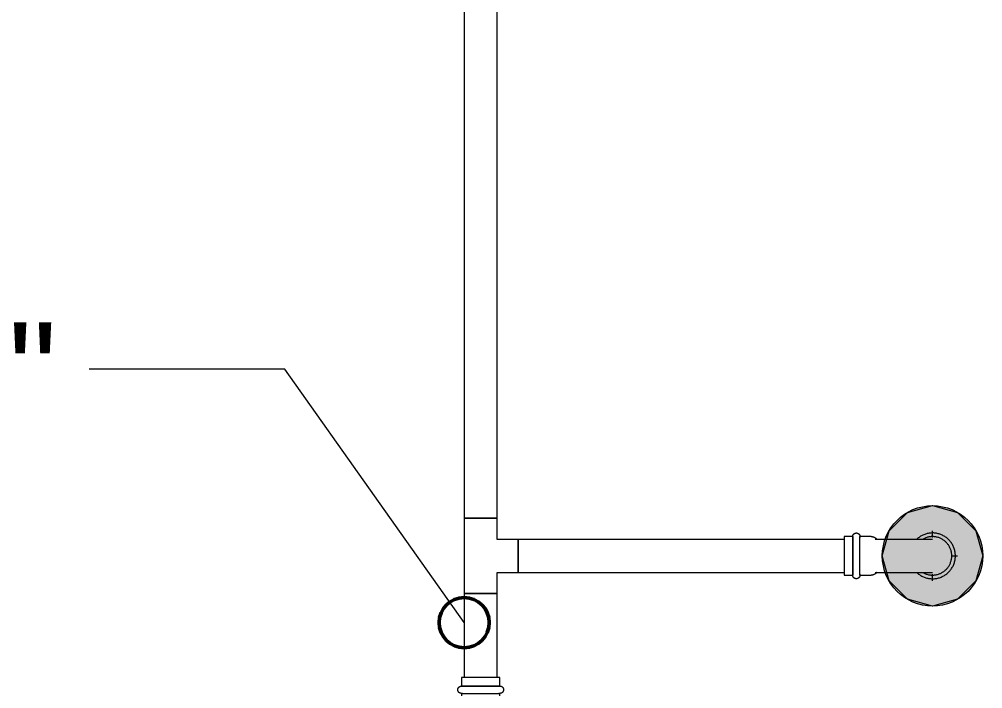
# Model space of a CAD drawing. Header units: inches. Extents: x -3679 to 241, y -496 to 1784.
# Drawn here: x -1324.76 to -1286.37, y 139.07 to 165.74 of the extents above; entities that cross this region are included whole.
import ezdxf

# ---------------------------------------------------------------- set-up
doc = ezdxf.new("R2010")
doc.units = ezdxf.units.IN
doc.header["$MEASUREMENT"] = 0
for name, color, linetype, lineweight in [('A-ANNO-NOTE', 250, 'Continuous', 9), ('G-ANNO-DIMS', 251, 'Continuous', 9), ('P-PIPE', 1, 'Continuous', 9), ('P-PIPE-CNTR', 1, 'Continuous', 9)]:
    doc.layers.add(name, color=color, linetype=linetype, lineweight=lineweight)
doc.styles.add('Arial', font='arial.ttf', dxfattribs={"height": 3.934132})

# ---------------------------------------------------------------- blocks, each defined once
blk = doc.blocks.new('Victaulic-VicPress316-Elbow 90-45deg Style P568_P571 - Standard-1244383-SECOND LEVEL')
at = {"layer": 'P-PIPE'}
for p, q in [((-2530.61, 456.402), (-2531.061, 456.402)), ((-2530.61, 456.402), (-2530.61, 455.635)), ((-2529.98, 456.402), (-2530.319, 456.402)), ((-2530.319, 456.402), (-2530.319, 455.635)), ((-2529.98, 455.635), (-2529.98, 456.402)), ((-2531.213, 456.293), (-2532.107, 456.293)), ((-2530.61, 455.635), (-2530.61, 454.869)), ((-2530.319, 455.635), (-2530.319, 454.869)), ((-2529.98, 454.869), (-2529.98, 455.635)), ((-2532.107, 454.978), (-2531.216, 454.978)), ((-2531.061, 454.869), (-2530.61, 454.869)), ((-2530.319, 454.869), (-2529.98, 454.869))]:
    blk.add_line(p, q, dxfattribs=at)
at = {"layer": 'P-PIPE', "flags": 128}
for points in [[(-2532.868, 456.293), (-2532.891, 456.314), (-2532.919, 456.338), (-2532.947, 456.361), (-2532.977, 456.382), (-2533.007, 456.402), (-2533.038, 456.422), (-2533.07, 456.439), (-2533.103, 456.456), (-2533.136, 456.471), (-2533.17, 456.485), (-2533.204, 456.498), (-2533.239, 456.509), (-2533.274, 456.518), (-2533.309, 456.527), (-2533.345, 456.534), (-2533.381, 456.539), (-2533.417, 456.543), (-2533.454, 456.546), (-2533.49, 456.547), (-2533.527, 456.547), (-2533.563, 456.545), (-2533.599, 456.542), (-2533.636, 456.537), (-2533.672, 456.531), (-2533.707, 456.523), (-2533.743, 456.514), (-2533.778, 456.504), (-2533.812, 456.492), (-2533.846, 456.479), (-2533.88, 456.464), (-2533.912, 456.448), (-2533.945, 456.431), (-2533.976, 456.413), (-2534.007, 456.393), (-2534.037, 456.372), (-2534.066, 456.35), (-2534.094, 456.327), (-2534.121, 456.303), (-2534.147, 456.277), (-2534.173, 456.251), (-2534.197, 456.224), (-2534.22, 456.195), (-2534.241, 456.166), (-2534.262, 456.136), (-2534.281, 456.105), (-2534.3, 456.074), (-2534.317, 456.041), (-2534.332, 456.008), (-2534.346, 455.975), (-2534.359, 455.941), (-2534.371, 455.906), (-2534.381, 455.871), (-2534.39, 455.835), (-2534.397, 455.8), (-2534.403, 455.764), (-2534.407, 455.728), (-2534.41, 455.691), (-2534.412, 455.655), (-2534.412, 455.635)], [(-2533.112, 456.296), (-2533.139, 456.311), (-2533.166, 456.325), (-2533.194, 456.338), (-2533.222, 456.349), (-2533.251, 456.36), (-2533.28, 456.369), (-2533.31, 456.378), (-2533.34, 456.385), (-2533.37, 456.39), (-2533.4, 456.395), (-2533.431, 456.398), (-2533.461, 456.401), (-2533.492, 456.401), (-2533.522, 456.401), (-2533.553, 456.4), (-2533.584, 456.397), (-2533.614, 456.393), (-2533.644, 456.388), (-2533.674, 456.381), (-2533.704, 456.374), (-2533.733, 456.365), (-2533.762, 456.355), (-2533.791, 456.344), (-2533.819, 456.332), (-2533.847, 456.319), (-2533.874, 456.304), (-2533.9, 456.289), (-2533.926, 456.272), (-2533.951, 456.255), (-2533.976, 456.236), (-2533.999, 456.217), (-2534.022, 456.196), (-2534.044, 456.175), (-2534.065, 456.153), (-2534.085, 456.13), (-2534.105, 456.106), (-2534.123, 456.081), (-2534.14, 456.056), (-2534.157, 456.03), (-2534.172, 456.004), (-2534.186, 455.976), (-2534.199, 455.949), (-2534.211, 455.92), (-2534.222, 455.892), (-2534.232, 455.863), (-2534.24, 455.833), (-2534.248, 455.803), (-2534.254, 455.773), (-2534.259, 455.743), (-2534.263, 455.713), (-2534.265, 455.682), (-2534.266, 455.652), (-2534.267, 455.635)], [(-2531.279, 456.293), (-2531.272, 456.301), (-2531.265, 456.309), (-2531.258, 456.317), (-2531.25, 456.325), (-2531.242, 456.333), (-2531.234, 456.34), (-2531.225, 456.346), (-2531.217, 456.353), (-2531.207, 456.359), (-2531.198, 456.365), (-2531.189, 456.37), (-2531.179, 456.375), (-2531.169, 456.379), (-2531.159, 456.383), (-2531.149, 456.387), (-2531.138, 456.39), (-2531.128, 456.393), (-2531.117, 456.396), (-2531.106, 456.398), (-2531.096, 456.399), (-2531.085, 456.4), (-2531.074, 456.401), (-2531.063, 456.402), (-2531.061, 456.402)], [(-2530.61, 456.402), (-2530.609, 456.407), (-2530.609, 456.413), (-2530.608, 456.419), (-2530.608, 456.425), (-2530.607, 456.43), (-2530.605, 456.436), (-2530.604, 456.442), (-2530.602, 456.447), (-2530.6, 456.453), (-2530.598, 456.458), (-2530.596, 456.464), (-2530.593, 456.469), (-2530.59, 456.474), (-2530.587, 456.479), (-2530.584, 456.484), (-2530.581, 456.488), (-2530.577, 456.493), (-2530.573, 456.497), (-2530.569, 456.502), (-2530.565, 456.506), (-2530.561, 456.51), (-2530.557, 456.514), (-2530.552, 456.517), (-2530.547, 456.521), (-2530.543, 456.524), (-2530.538, 456.527), (-2530.533, 456.53), (-2530.527, 456.532), (-2530.522, 456.535), (-2530.517, 456.537), (-2530.511, 456.539), (-2530.506, 456.541), (-2530.5, 456.542), (-2530.494, 456.544), (-2530.489, 456.545), (-2530.483, 456.546), (-2530.477, 456.546), (-2530.471, 456.547), (-2530.466, 456.547), (-2530.46, 456.547), (-2530.454, 456.547), (-2530.448, 456.546), (-2530.442, 456.545), (-2530.437, 456.544), (-2530.431, 456.543), (-2530.425, 456.542), (-2530.42, 456.54), (-2530.414, 456.538), (-2530.409, 456.536), (-2530.403, 456.534), (-2530.398, 456.531), (-2530.393, 456.529), (-2530.388, 456.526), (-2530.383, 456.522), (-2530.378, 456.519), (-2530.374, 456.516), (-2530.369, 456.512), (-2530.365, 456.508), (-2530.361, 456.504), (-2530.357, 456.5), (-2530.353, 456.495), (-2530.349, 456.491), (-2530.346, 456.486), (-2530.342, 456.481), (-2530.339, 456.477), (-2530.336, 456.471), (-2530.334, 456.466), (-2530.331, 456.461), (-2530.329, 456.456), (-2530.327, 456.45), (-2530.325, 456.445), (-2530.323, 456.439), (-2530.322, 456.434), (-2530.321, 456.428), (-2530.32, 456.422), (-2530.319, 456.416), (-2530.319, 456.41), (-2530.319, 456.405), (-2530.319, 456.402)], [(-2530.61, 456.36), (-2530.61, 456.369), (-2530.61, 456.378), (-2530.61, 456.385), (-2530.61, 456.39), (-2530.61, 456.395), (-2530.61, 456.398), (-2530.61, 456.401), (-2530.61, 456.401), (-2530.61, 456.402)], [(-2530.61, 456.402), (-2530.61, 456.401), (-2530.61, 456.399), (-2530.61, 456.396), (-2530.61, 456.392), (-2530.61, 456.386), (-2530.61, 456.38), (-2530.61, 456.372), (-2530.61, 456.363), (-2530.61, 456.352), (-2530.61, 456.341), (-2530.61, 456.329), (-2530.61, 456.315), (-2530.61, 456.3), (-2530.61, 456.284), (-2530.61, 456.268), (-2530.61, 456.25), (-2530.61, 456.231), (-2530.61, 456.211), (-2530.61, 456.191), (-2530.61, 456.169), (-2530.61, 456.147), (-2530.61, 456.123), (-2530.61, 456.099), (-2530.61, 456.075), (-2530.61, 456.049), (-2530.61, 456.023), (-2530.61, 455.996), (-2530.61, 455.969), (-2530.61, 455.941), (-2530.61, 455.913), (-2530.61, 455.884), (-2530.61, 455.855), (-2530.61, 455.825), (-2530.61, 455.795), (-2530.61, 455.765), (-2530.61, 455.735), (-2530.61, 455.705), (-2530.61, 455.674), (-2530.61, 455.643), (-2530.61, 455.635)], [(-2530.319, 455.635), (-2530.319, 455.666), (-2530.319, 455.696), (-2530.319, 455.727), (-2530.319, 455.757), (-2530.319, 455.787), (-2530.319, 455.817), (-2530.319, 455.847), (-2530.319, 455.876), (-2530.319, 455.905), (-2530.319, 455.934), (-2530.319, 455.962), (-2530.319, 455.989), (-2530.319, 456.016), (-2530.319, 456.042), (-2530.319, 456.068), (-2530.319, 456.093), (-2530.319, 456.117), (-2530.319, 456.14), (-2530.319, 456.163), (-2530.319, 456.185), (-2530.319, 456.206), (-2530.319, 456.226), (-2530.319, 456.245), (-2530.319, 456.263), (-2530.319, 456.28), (-2530.319, 456.296), (-2530.319, 456.311), (-2530.319, 456.325), (-2530.319, 456.338), (-2530.319, 456.349), (-2530.319, 456.36), (-2530.319, 456.369), (-2530.319, 456.378), (-2530.319, 456.385), (-2530.319, 456.39), (-2530.319, 456.395), (-2530.319, 456.398), (-2530.319, 456.401), (-2530.319, 456.401), (-2530.319, 456.402)], [(-2530.319, 456.402), (-2530.319, 456.401), (-2530.319, 456.399), (-2530.319, 456.396), (-2530.319, 456.392), (-2530.319, 456.386), (-2530.319, 456.38), (-2530.319, 456.372), (-2530.319, 456.363)], [(-2532.107, 456.293), (-2532.163, 456.293), (-2532.218, 456.293), (-2532.274, 456.293), (-2532.329, 456.293), (-2532.384, 456.293), (-2532.438, 456.293), (-2532.492, 456.293), (-2532.545, 456.293), (-2532.598, 456.293), (-2532.649, 456.293), (-2532.7, 456.293), (-2532.75, 456.293), (-2532.799, 456.293), (-2532.847, 456.293), (-2532.894, 456.293), (-2532.939, 456.293), (-2532.983, 456.293), (-2533.026, 456.293), (-2533.067, 456.293), (-2533.106, 456.293), (-2533.144, 456.293), (-2533.181, 456.293), (-2533.215, 456.293), (-2533.248, 456.293), (-2533.279, 456.293), (-2533.308, 456.293), (-2533.336, 456.293), (-2533.361, 456.293), (-2533.384, 456.293), (-2533.405, 456.293), (-2533.424, 456.293), (-2533.442, 456.293), (-2533.456, 456.293), (-2533.469, 456.293), (-2533.48, 456.293), (-2533.488, 456.293), (-2533.494, 456.293), (-2533.498, 456.293), (-2533.5, 456.293), (-2533.5, 456.293)], [(-2534.412, 455.635), (-2534.411, 455.599), (-2534.409, 455.562), (-2534.405, 455.526), (-2534.4, 455.49), (-2534.394, 455.454), (-2534.386, 455.418), (-2534.376, 455.383), (-2534.366, 455.348), (-2534.354, 455.314), (-2534.34, 455.28), (-2534.325, 455.247), (-2534.309, 455.214), (-2534.291, 455.182), (-2534.273, 455.151), (-2534.253, 455.12), (-2534.232, 455.09), (-2534.209, 455.062), (-2534.186, 455.034), (-2534.161, 455.007), (-2534.135, 454.981), (-2534.109, 454.956), (-2534.081, 454.932), (-2534.053, 454.909), (-2534.023, 454.888), (-2533.993, 454.868), (-2533.962, 454.849), (-2533.93, 454.831), (-2533.897, 454.814), (-2533.864, 454.799), (-2533.83, 454.785), (-2533.796, 454.772), (-2533.761, 454.761), (-2533.726, 454.752), (-2533.691, 454.743), (-2533.655, 454.736), (-2533.619, 454.731), (-2533.583, 454.727), (-2533.546, 454.724), (-2533.51, 454.723), (-2533.473, 454.723), (-2533.437, 454.725), (-2533.401, 454.728), (-2533.364, 454.733), (-2533.328, 454.739), (-2533.293, 454.747), (-2533.257, 454.756), (-2533.222, 454.766), (-2533.188, 454.778), (-2533.154, 454.791), (-2533.12, 454.806), (-2533.088, 454.822), (-2533.055, 454.839), (-2533.024, 454.857), (-2532.993, 454.877), (-2532.963, 454.898), (-2532.934, 454.92), (-2532.906, 454.943), (-2532.879, 454.967)], [(-2534.267, 455.635), (-2534.266, 455.604), (-2534.264, 455.574), (-2534.261, 455.543), (-2534.257, 455.513), (-2534.251, 455.483), (-2534.245, 455.453), (-2534.237, 455.423), (-2534.228, 455.394), (-2534.217, 455.365), (-2534.206, 455.337), (-2534.193, 455.309), (-2534.18, 455.281), (-2534.165, 455.254), (-2534.149, 455.228), (-2534.133, 455.202), (-2534.115, 455.177), (-2534.096, 455.153), (-2534.076, 455.13), (-2534.056, 455.107), (-2534.034, 455.085), (-2534.012, 455.064), (-2533.988, 455.044), (-2533.964, 455.025), (-2533.94, 455.007), (-2533.914, 454.99), (-2533.888, 454.974), (-2533.861, 454.959), (-2533.834, 454.945), (-2533.806, 454.932), (-2533.778, 454.921), (-2533.749, 454.91), (-2533.72, 454.901), (-2533.69, 454.893), (-2533.66, 454.885), (-2533.63, 454.88), (-2533.6, 454.875), (-2533.569, 454.872), (-2533.539, 454.87), (-2533.508, 454.869), (-2533.478, 454.869), (-2533.447, 454.87), (-2533.416, 454.873), (-2533.386, 454.877), (-2533.356, 454.882), (-2533.326, 454.889), (-2533.296, 454.896), (-2533.267, 454.905), (-2533.238, 454.915), (-2533.209, 454.926), (-2533.181, 454.938), (-2533.153, 454.951), (-2533.126, 454.966), (-2533.106, 454.978)], [(-2530.61, 455.635), (-2530.61, 455.604), (-2530.61, 455.574), (-2530.61, 455.543), (-2530.61, 455.513), (-2530.61, 455.483), (-2530.61, 455.453), (-2530.61, 455.423), (-2530.61, 455.394), (-2530.61, 455.365), (-2530.61, 455.337), (-2530.61, 455.309), (-2530.61, 455.281), (-2530.61, 455.254), (-2530.61, 455.228), (-2530.61, 455.202), (-2530.61, 455.177), (-2530.61, 455.153), (-2530.61, 455.13), (-2530.61, 455.107), (-2530.61, 455.085), (-2530.61, 455.064), (-2530.61, 455.044), (-2530.61, 455.025), (-2530.61, 455.007), (-2530.61, 454.99), (-2530.61, 454.974), (-2530.61, 454.959), (-2530.61, 454.945), (-2530.61, 454.932), (-2530.61, 454.921), (-2530.61, 454.91), (-2530.61, 454.901), (-2530.61, 454.893), (-2530.61, 454.885), (-2530.61, 454.88), (-2530.61, 454.875), (-2530.61, 454.872), (-2530.61, 454.87), (-2530.61, 454.869), (-2530.61, 454.869)], [(-2530.319, 454.869), (-2530.319, 454.869), (-2530.319, 454.871), (-2530.319, 454.874), (-2530.319, 454.878), (-2530.319, 454.884), (-2530.319, 454.89), (-2530.319, 454.898), (-2530.319, 454.907), (-2530.319, 454.918), (-2530.319, 454.929), (-2530.319, 454.942), (-2530.319, 454.955), (-2530.319, 454.97), (-2530.319, 454.986), (-2530.319, 455.002), (-2530.319, 455.02), (-2530.319, 455.039), (-2530.319, 455.059), (-2530.319, 455.079), (-2530.319, 455.101), (-2530.319, 455.123), (-2530.319, 455.147), (-2530.319, 455.171), (-2530.319, 455.195), (-2530.319, 455.221), (-2530.319, 455.247), (-2530.319, 455.274), (-2530.319, 455.301), (-2530.319, 455.329), (-2530.319, 455.357), (-2530.319, 455.386), (-2530.319, 455.415), (-2530.319, 455.445), (-2530.319, 455.475), (-2530.319, 455.505), (-2530.319, 455.535), (-2530.319, 455.566), (-2530.319, 455.596), (-2530.319, 455.627), (-2530.319, 455.635)], [(-2533.5, 454.978), (-2533.499, 454.978), (-2533.496, 454.978), (-2533.49, 454.978), (-2533.482, 454.978), (-2533.472, 454.978), (-2533.46, 454.978), (-2533.446, 454.978), (-2533.429, 454.978), (-2533.411, 454.978), (-2533.39, 454.978), (-2533.367, 454.978), (-2533.343, 454.978), (-2533.316, 454.978), (-2533.287, 454.978), (-2533.257, 454.978), (-2533.224, 454.978), (-2533.19, 454.978), (-2533.154, 454.978), (-2533.117, 454.978), (-2533.078, 454.978), (-2533.037, 454.978), (-2532.995, 454.978), (-2532.951, 454.978), (-2532.906, 454.978), (-2532.86, 454.978), (-2532.812, 454.978), (-2532.764, 454.978), (-2532.714, 454.978), (-2532.663, 454.978), (-2532.612, 454.978), (-2532.559, 454.978), (-2532.506, 454.978), (-2532.453, 454.978), (-2532.398, 454.978), (-2532.344, 454.978), (-2532.289, 454.978), (-2532.233, 454.978), (-2532.178, 454.978), (-2532.122, 454.978), (-2532.107, 454.978)], [(-2531.061, 454.869), (-2531.072, 454.869), (-2531.083, 454.869), (-2531.094, 454.87), (-2531.104, 454.872), (-2531.115, 454.874), (-2531.126, 454.876), (-2531.136, 454.879), (-2531.147, 454.882), (-2531.157, 454.886), (-2531.167, 454.89), (-2531.177, 454.894), (-2531.187, 454.899), (-2531.196, 454.905), (-2531.206, 454.91), (-2531.215, 454.916), (-2531.224, 454.922), (-2531.232, 454.929), (-2531.241, 454.936), (-2531.249, 454.944), (-2531.256, 454.951), (-2531.264, 454.959), (-2531.271, 454.967), (-2531.278, 454.976), (-2531.279, 454.978)], [(-2530.61, 454.869), (-2530.61, 454.869), (-2530.61, 454.871), (-2530.61, 454.874), (-2530.61, 454.878), (-2530.61, 454.884), (-2530.61, 454.89), (-2530.61, 454.898), (-2530.61, 454.907)], [(-2530.319, 454.869), (-2530.319, 454.863), (-2530.319, 454.857), (-2530.32, 454.851), (-2530.32, 454.845), (-2530.321, 454.84), (-2530.323, 454.834), (-2530.324, 454.828), (-2530.326, 454.823), (-2530.328, 454.817), (-2530.33, 454.812), (-2530.332, 454.807), (-2530.335, 454.801), (-2530.338, 454.796), (-2530.341, 454.791), (-2530.344, 454.786), (-2530.347, 454.782), (-2530.351, 454.777), (-2530.355, 454.773), (-2530.359, 454.768), (-2530.363, 454.764), (-2530.367, 454.76), (-2530.371, 454.756), (-2530.376, 454.753), (-2530.381, 454.749), (-2530.385, 454.746), (-2530.39, 454.743), (-2530.395, 454.74), (-2530.401, 454.738), (-2530.406, 454.735), (-2530.411, 454.733), (-2530.417, 454.731), (-2530.422, 454.729), (-2530.428, 454.728), (-2530.434, 454.726), (-2530.439, 454.725), (-2530.445, 454.724), (-2530.451, 454.724), (-2530.457, 454.723), (-2530.462, 454.723), (-2530.468, 454.723), (-2530.474, 454.723), (-2530.48, 454.724), (-2530.486, 454.725), (-2530.491, 454.726), (-2530.497, 454.727), (-2530.503, 454.728), (-2530.508, 454.73), (-2530.514, 454.732), (-2530.519, 454.734), (-2530.525, 454.736), (-2530.53, 454.739), (-2530.535, 454.741), (-2530.54, 454.744), (-2530.545, 454.748), (-2530.55, 454.751), (-2530.554, 454.754), (-2530.559, 454.758), (-2530.563, 454.762), (-2530.567, 454.766), (-2530.571, 454.77), (-2530.575, 454.775), (-2530.579, 454.779), (-2530.582, 454.784), (-2530.586, 454.789), (-2530.589, 454.794), (-2530.592, 454.799), (-2530.594, 454.804), (-2530.597, 454.809), (-2530.599, 454.814), (-2530.601, 454.82), (-2530.603, 454.825), (-2530.605, 454.831), (-2530.606, 454.837), (-2530.607, 454.842), (-2530.608, 454.848), (-2530.609, 454.854), (-2530.609, 454.86), (-2530.609, 454.865), (-2530.61, 454.869)], [(-2530.319, 454.91), (-2530.319, 454.901), (-2530.319, 454.893), (-2530.319, 454.885), (-2530.319, 454.88), (-2530.319, 454.875), (-2530.319, 454.872), (-2530.319, 454.87), (-2530.319, 454.869), (-2530.319, 454.869)]]:
    blk.add_lwpolyline(points, dxfattribs=at)
blk = doc.blocks.new('Victaulic-VicPress316-Elbow 90-45deg Style P568_P571 - Standard-V46-SECOND LEVEL')
at = {"layer": 'P-PIPE'}
for p, q in [((-1307.142, 139.515), (-1307.142, 139.177)), ((-1306.375, 139.515), (-1307.142, 139.515)), ((-1305.609, 139.515), (-1306.375, 139.515)), ((-1305.609, 139.177), (-1305.609, 139.515)), ((-1307.142, 139.177), (-1306.375, 139.177)), ((-1306.375, 139.177), (-1305.609, 139.177)), ((-1307.142, 138.886), (-1307.142, 138.434)), ((-1307.142, 138.886), (-1306.375, 138.886)), ((-1306.375, 138.886), (-1305.609, 138.886)), ((-1305.609, 138.434), (-1305.609, 138.886)), ((-1307.033, 138.282), (-1307.033, 137.388)), ((-1305.718, 137.388), (-1305.718, 138.279)), ((-1307.033, 135.996), (-1307.033, 135.999))]:
    blk.add_line(p, q, dxfattribs=at)
at = {"layer": 'P-PIPE', "flags": 128}
for points in [[(-1307.142, 138.886), (-1307.147, 138.886), (-1307.153, 138.886), (-1307.159, 138.887), (-1307.165, 138.887), (-1307.17, 138.888), (-1307.176, 138.89), (-1307.182, 138.891), (-1307.187, 138.893), (-1307.193, 138.895), (-1307.198, 138.897), (-1307.203, 138.899), (-1307.209, 138.902), (-1307.214, 138.905), (-1307.219, 138.908), (-1307.224, 138.911), (-1307.228, 138.914), (-1307.233, 138.918), (-1307.237, 138.922), (-1307.242, 138.926), (-1307.246, 138.93), (-1307.25, 138.934), (-1307.254, 138.938), (-1307.257, 138.943), (-1307.261, 138.948), (-1307.264, 138.952), (-1307.267, 138.957), (-1307.27, 138.962), (-1307.272, 138.968), (-1307.275, 138.973), (-1307.277, 138.978), (-1307.279, 138.984), (-1307.281, 138.989), (-1307.282, 138.995), (-1307.284, 139.001), (-1307.285, 139.006), (-1307.286, 139.012), (-1307.286, 139.018), (-1307.287, 139.024), (-1307.287, 139.029), (-1307.287, 139.035), (-1307.287, 139.041), (-1307.286, 139.047), (-1307.285, 139.053), (-1307.284, 139.058), (-1307.283, 139.064), (-1307.282, 139.07), (-1307.28, 139.075), (-1307.278, 139.081), (-1307.276, 139.086), (-1307.274, 139.092), (-1307.271, 139.097), (-1307.269, 139.102), (-1307.266, 139.107), (-1307.262, 139.112), (-1307.259, 139.117), (-1307.256, 139.121), (-1307.252, 139.126), (-1307.248, 139.13), (-1307.244, 139.134), (-1307.24, 139.138), (-1307.235, 139.142), (-1307.231, 139.146), (-1307.226, 139.149), (-1307.221, 139.153), (-1307.217, 139.156), (-1307.211, 139.159), (-1307.206, 139.161), (-1307.201, 139.164), (-1307.196, 139.166), (-1307.19, 139.168), (-1307.185, 139.17), (-1307.179, 139.172), (-1307.173, 139.173), (-1307.168, 139.174), (-1307.162, 139.175), (-1307.156, 139.176), (-1307.15, 139.176), (-1307.145, 139.177), (-1307.142, 139.177)], [(-1306.375, 139.177), (-1306.406, 139.177), (-1306.436, 139.177), (-1306.467, 139.177), (-1306.497, 139.177), (-1306.527, 139.177), (-1306.557, 139.177), (-1306.587, 139.177), (-1306.616, 139.177), (-1306.645, 139.177), (-1306.673, 139.177), (-1306.701, 139.177), (-1306.729, 139.177), (-1306.756, 139.177), (-1306.782, 139.177), (-1306.808, 139.177), (-1306.833, 139.177), (-1306.857, 139.177), (-1306.88, 139.177), (-1306.903, 139.177), (-1306.925, 139.177), (-1306.946, 139.177), (-1306.966, 139.177), (-1306.985, 139.177), (-1307.003, 139.177), (-1307.02, 139.177), (-1307.036, 139.177), (-1307.051, 139.177), (-1307.065, 139.177), (-1307.078, 139.177), (-1307.089, 139.177), (-1307.1, 139.177), (-1307.109, 139.177), (-1307.118, 139.177), (-1307.125, 139.177), (-1307.13, 139.177), (-1307.135, 139.177), (-1307.138, 139.177), (-1307.141, 139.177), (-1307.141, 139.177), (-1307.142, 139.177)], [(-1307.142, 139.177), (-1307.141, 139.177), (-1307.139, 139.177), (-1307.136, 139.177), (-1307.132, 139.177), (-1307.126, 139.177), (-1307.12, 139.177), (-1307.112, 139.177), (-1307.103, 139.177)], [(-1305.609, 139.177), (-1305.609, 139.177), (-1305.611, 139.177), (-1305.614, 139.177), (-1305.618, 139.177), (-1305.624, 139.177), (-1305.63, 139.177), (-1305.638, 139.177), (-1305.647, 139.177), (-1305.658, 139.177), (-1305.669, 139.177), (-1305.682, 139.177), (-1305.695, 139.177), (-1305.71, 139.177), (-1305.726, 139.177), (-1305.742, 139.177), (-1305.76, 139.177), (-1305.779, 139.177), (-1305.799, 139.177), (-1305.819, 139.177), (-1305.841, 139.177), (-1305.863, 139.177), (-1305.887, 139.177), (-1305.911, 139.177), (-1305.935, 139.177), (-1305.961, 139.177), (-1305.987, 139.177), (-1306.014, 139.177), (-1306.041, 139.177), (-1306.069, 139.177), (-1306.097, 139.177), (-1306.126, 139.177), (-1306.155, 139.177), (-1306.185, 139.177), (-1306.215, 139.177), (-1306.245, 139.177), (-1306.275, 139.177), (-1306.306, 139.177), (-1306.336, 139.177), (-1306.367, 139.177), (-1306.375, 139.177)], [(-1305.65, 139.177), (-1305.641, 139.177), (-1305.632, 139.177), (-1305.625, 139.177), (-1305.62, 139.177), (-1305.615, 139.177), (-1305.612, 139.177), (-1305.609, 139.177), (-1305.609, 139.177), (-1305.609, 139.177)], [(-1305.609, 139.177), (-1305.603, 139.176), (-1305.597, 139.176), (-1305.591, 139.175), (-1305.585, 139.175), (-1305.58, 139.174), (-1305.574, 139.172), (-1305.568, 139.171), (-1305.563, 139.169), (-1305.557, 139.167), (-1305.552, 139.165), (-1305.547, 139.163), (-1305.541, 139.16), (-1305.536, 139.157), (-1305.531, 139.154), (-1305.526, 139.151), (-1305.522, 139.148), (-1305.517, 139.144), (-1305.513, 139.14), (-1305.508, 139.136), (-1305.504, 139.132), (-1305.5, 139.128), (-1305.496, 139.124), (-1305.493, 139.119), (-1305.489, 139.114), (-1305.486, 139.11), (-1305.483, 139.105), (-1305.48, 139.1), (-1305.478, 139.094), (-1305.475, 139.089), (-1305.473, 139.084), (-1305.471, 139.078), (-1305.469, 139.073), (-1305.468, 139.067), (-1305.466, 139.061), (-1305.465, 139.056), (-1305.464, 139.05), (-1305.464, 139.044), (-1305.463, 139.038), (-1305.463, 139.033), (-1305.463, 139.027), (-1305.463, 139.021), (-1305.464, 139.015), (-1305.465, 139.009), (-1305.466, 139.004), (-1305.467, 138.998), (-1305.468, 138.992), (-1305.47, 138.987), (-1305.472, 138.981), (-1305.474, 138.976), (-1305.476, 138.97), (-1305.479, 138.965), (-1305.481, 138.96), (-1305.484, 138.955), (-1305.488, 138.95), (-1305.491, 138.945), (-1305.494, 138.941), (-1305.498, 138.936), (-1305.502, 138.932), (-1305.506, 138.928), (-1305.51, 138.924), (-1305.515, 138.92), (-1305.519, 138.916), (-1305.524, 138.913), (-1305.529, 138.909), (-1305.533, 138.906), (-1305.539, 138.903), (-1305.544, 138.901), (-1305.549, 138.898), (-1305.554, 138.896), (-1305.56, 138.894), (-1305.565, 138.892), (-1305.571, 138.89), (-1305.577, 138.889), (-1305.582, 138.888), (-1305.588, 138.887), (-1305.594, 138.886), (-1305.6, 138.886), (-1305.605, 138.886), (-1305.609, 138.886)], [(-1307.1, 138.886), (-1307.109, 138.886), (-1307.118, 138.886), (-1307.125, 138.886), (-1307.13, 138.886), (-1307.135, 138.886), (-1307.138, 138.886), (-1307.141, 138.886), (-1307.141, 138.886), (-1307.142, 138.886)], [(-1307.142, 138.886), (-1307.141, 138.886), (-1307.139, 138.886), (-1307.136, 138.886), (-1307.132, 138.886), (-1307.126, 138.886), (-1307.12, 138.886), (-1307.112, 138.886), (-1307.103, 138.886), (-1307.092, 138.886), (-1307.081, 138.886), (-1307.068, 138.886), (-1307.055, 138.886), (-1307.04, 138.886), (-1307.024, 138.886), (-1307.008, 138.886), (-1306.99, 138.886), (-1306.971, 138.886), (-1306.951, 138.886), (-1306.931, 138.886), (-1306.909, 138.886), (-1306.887, 138.886), (-1306.863, 138.886), (-1306.839, 138.886), (-1306.815, 138.886), (-1306.789, 138.886), (-1306.763, 138.886), (-1306.736, 138.886), (-1306.709, 138.886), (-1306.681, 138.886), (-1306.653, 138.886), (-1306.624, 138.886), (-1306.595, 138.886), (-1306.565, 138.886), (-1306.535, 138.886), (-1306.505, 138.886), (-1306.475, 138.886), (-1306.444, 138.886), (-1306.414, 138.886), (-1306.383, 138.886), (-1306.375, 138.886)], [(-1306.375, 138.886), (-1306.344, 138.886), (-1306.314, 138.886), (-1306.283, 138.886), (-1306.253, 138.886), (-1306.223, 138.886), (-1306.193, 138.886), (-1306.163, 138.886), (-1306.134, 138.886), (-1306.105, 138.886), (-1306.077, 138.886), (-1306.049, 138.886), (-1306.021, 138.886), (-1305.994, 138.886), (-1305.968, 138.886), (-1305.942, 138.886), (-1305.917, 138.886), (-1305.893, 138.886), (-1305.87, 138.886), (-1305.847, 138.886), (-1305.825, 138.886), (-1305.804, 138.886), (-1305.784, 138.886), (-1305.765, 138.886), (-1305.747, 138.886), (-1305.73, 138.886), (-1305.714, 138.886), (-1305.699, 138.886), (-1305.685, 138.886), (-1305.672, 138.886), (-1305.661, 138.886), (-1305.65, 138.886), (-1305.641, 138.886), (-1305.632, 138.886), (-1305.625, 138.886), (-1305.62, 138.886), (-1305.615, 138.886), (-1305.612, 138.886), (-1305.609, 138.886), (-1305.609, 138.886), (-1305.609, 138.886)], [(-1305.609, 138.886), (-1305.609, 138.886), (-1305.611, 138.886), (-1305.614, 138.886), (-1305.618, 138.886), (-1305.624, 138.886), (-1305.63, 138.886), (-1305.638, 138.886), (-1305.647, 138.886)], [(-1307.033, 138.216), (-1307.041, 138.223), (-1307.049, 138.23), (-1307.057, 138.237), (-1307.065, 138.245), (-1307.073, 138.253), (-1307.08, 138.261), (-1307.086, 138.27), (-1307.093, 138.279), (-1307.099, 138.288), (-1307.104, 138.297), (-1307.11, 138.306), (-1307.115, 138.316), (-1307.119, 138.326), (-1307.123, 138.336), (-1307.127, 138.346), (-1307.13, 138.357), (-1307.133, 138.367), (-1307.136, 138.378), (-1307.138, 138.389), (-1307.139, 138.399), (-1307.14, 138.41), (-1307.141, 138.421), (-1307.142, 138.432), (-1307.142, 138.434)], [(-1305.609, 138.434), (-1305.609, 138.423), (-1305.609, 138.412), (-1305.61, 138.401), (-1305.612, 138.391), (-1305.614, 138.38), (-1305.616, 138.369), (-1305.619, 138.359), (-1305.622, 138.348), (-1305.626, 138.338), (-1305.63, 138.328), (-1305.634, 138.318), (-1305.639, 138.308), (-1305.645, 138.299), (-1305.65, 138.289), (-1305.656, 138.28), (-1305.662, 138.271), (-1305.669, 138.263), (-1305.676, 138.254), (-1305.683, 138.246), (-1305.691, 138.239), (-1305.699, 138.231), (-1305.707, 138.224), (-1305.716, 138.217), (-1305.718, 138.216)], [(-1307.033, 136.635), (-1307.033, 136.683), (-1307.033, 136.731), (-1307.033, 136.781), (-1307.033, 136.832), (-1307.033, 136.883), (-1307.033, 136.936), (-1307.033, 136.989), (-1307.033, 137.042), (-1307.033, 137.097), (-1307.033, 137.151), (-1307.033, 137.206), (-1307.033, 137.262), (-1307.033, 137.317), (-1307.033, 137.373), (-1307.033, 137.388)], [(-1305.718, 137.388), (-1305.718, 137.332), (-1305.718, 137.277), (-1305.718, 137.221), (-1305.718, 137.166), (-1305.718, 137.111), (-1305.718, 137.057), (-1305.718, 137.003), (-1305.718, 136.95), (-1305.718, 136.897), (-1305.718, 136.846), (-1305.718, 136.795), (-1305.718, 136.745), (-1305.718, 136.696), (-1305.718, 136.653)], [(-1306.375, 136.907), (-1306.411, 136.906), (-1306.448, 136.904), (-1306.484, 136.9), (-1306.52, 136.895), (-1306.556, 136.889), (-1306.592, 136.881), (-1306.627, 136.872), (-1306.662, 136.861), (-1306.696, 136.849), (-1306.73, 136.835), (-1306.763, 136.82), (-1306.796, 136.804), (-1306.828, 136.786), (-1306.859, 136.768), (-1306.89, 136.748), (-1306.92, 136.727), (-1306.948, 136.704), (-1306.976, 136.681), (-1307.003, 136.656), (-1307.029, 136.63), (-1307.054, 136.604), (-1307.078, 136.576), (-1307.101, 136.548), (-1307.122, 136.518), (-1307.142, 136.488), (-1307.162, 136.457), (-1307.179, 136.425), (-1307.196, 136.392), (-1307.211, 136.359), (-1307.225, 136.326), (-1307.238, 136.291), (-1307.249, 136.257), (-1307.258, 136.221), (-1307.267, 136.186), (-1307.274, 136.15), (-1307.279, 136.114), (-1307.283, 136.078), (-1307.286, 136.041), (-1307.287, 136.005), (-1307.287, 135.968), (-1307.285, 135.932), (-1307.282, 135.896), (-1307.277, 135.859), (-1307.271, 135.824), (-1307.263, 135.788), (-1307.254, 135.752), (-1307.244, 135.718), (-1307.232, 135.683), (-1307.219, 135.649), (-1307.204, 135.616), (-1307.188, 135.583), (-1307.171, 135.55), (-1307.153, 135.519), (-1307.133, 135.488), (-1307.112, 135.458), (-1307.09, 135.429), (-1307.067, 135.401), (-1307.043, 135.374), (-1307.017, 135.348), (-1306.991, 135.323), (-1306.964, 135.298), (-1306.935, 135.275), (-1306.906, 135.254), (-1306.876, 135.233), (-1306.845, 135.214), (-1306.814, 135.195), (-1306.781, 135.178), (-1306.748, 135.163), (-1306.715, 135.149), (-1306.681, 135.136), (-1306.646, 135.124), (-1306.611, 135.114), (-1306.575, 135.105), (-1306.54, 135.098), (-1306.504, 135.092), (-1306.467, 135.088), (-1306.431, 135.085), (-1306.395, 135.083), (-1306.375, 135.083)], [(-1305.743, 136.653), (-1305.759, 136.668), (-1305.786, 136.692), (-1305.815, 136.715), (-1305.844, 136.736), (-1305.874, 136.757), (-1305.905, 136.777), (-1305.936, 136.795), (-1305.969, 136.812), (-1306.002, 136.827), (-1306.035, 136.841), (-1306.069, 136.854), (-1306.104, 136.866), (-1306.139, 136.876), (-1306.175, 136.885), (-1306.21, 136.892), (-1306.246, 136.898), (-1306.283, 136.902), (-1306.319, 136.905), (-1306.355, 136.907), (-1306.375, 136.907)], [(-1305.718, 135.997), (-1305.718, 135.995), (-1305.718, 135.995)], [(-1306.375, 135.083), (-1306.339, 135.084), (-1306.302, 135.086), (-1306.266, 135.09), (-1306.23, 135.095), (-1306.194, 135.101), (-1306.158, 135.109), (-1306.123, 135.119), (-1306.088, 135.129), (-1306.054, 135.141), (-1306.02, 135.155), (-1305.987, 135.17), (-1305.954, 135.186), (-1305.922, 135.204), (-1305.891, 135.222), (-1305.86, 135.242), (-1305.83, 135.264), (-1305.802, 135.286), (-1305.774, 135.309), (-1305.747, 135.334)]]:
    blk.add_lwpolyline(points, dxfattribs=at)

msp = doc.modelspace()

# ---------------------------------------------------------------- hatches: boundary and pattern name
at = {"layer": 'A-ANNO-NOTE'}
h = msp.add_hatch(color=256, dxfattribs=at)
edge = h.paths.add_edge_path(flags=0)
edge.add_arc((-1288.375, 144.365), 2, 0, 360)
msp.add_hatch(color=256, dxfattribs=at).paths.add_polyline_path([(-1288.375, 142.365), (-1289.375, 142.633), (-1290.107, 143.365), (-1290.375, 144.365), (-1290.107, 145.365), (-1289.375, 146.097), (-1288.375, 146.365), (-1287.375, 146.097), (-1286.643, 145.365), (-1286.375, 144.365), (-1286.643, 143.365), (-1287.375, 142.633)], flags=0)

# ---------------------------------------------------------------- linework, layer by layer
for p, q in [((-1289.375, 146.097), (-1288.375, 146.365)), ((-1288.375, 146.365), (-1287.375, 146.097)), ((-1290.107, 145.365), (-1289.375, 146.097)), ((-1287.375, 146.097), (-1286.643, 145.365)), ((-1290.375, 144.365), (-1290.107, 145.365)), ((-1286.643, 145.365), (-1286.375, 144.365)), ((-1290.107, 143.365), (-1290.375, 144.365)), ((-1286.375, 144.365), (-1286.643, 143.365)), ((-1289.375, 142.633), (-1290.107, 143.365)), ((-1286.643, 143.365), (-1287.375, 142.633)), ((-1288.375, 142.365), (-1289.375, 142.633)), ((-1287.375, 142.633), (-1288.375, 142.365))]:
    msp.add_line(p, q, dxfattribs=at)
msp.add_circle((-1288.375, 144.365), 2, dxfattribs=at)
at = {"layer": 'G-ANNO-DIMS'}
for p, q in [((-1314.185, 151.806), (-1321.976, 151.806)), ((-1307.033, 141.706), (-1314.185, 151.806))]:
    msp.add_line(p, q, dxfattribs=at)
at = {"layer": 'G-ANNO-DIMS', "lineweight": 50}
msp.add_circle((-1307.033, 141.706), 1, dxfattribs=at)
at = {"layer": 'P-PIPE'}
for p, q in [((-1307.033, 208.845), (-1307.033, 145.861)), ((-1305.718, 145.861), (-1305.718, 208.845)), ((-1305.718, 145.861), (-1307.033, 145.861)), ((-1307.032, 145.861), (-1307.032, 142.869)), ((-1307.032, 145.861), (-1307.01, 145.861)), ((-1307.01, 145.861), (-1306.944, 145.861)), ((-1306.944, 145.861), (-1306.84, 145.861)), ((-1306.84, 145.861), (-1306.704, 145.861)), ((-1306.704, 145.861), (-1306.545, 145.861)), ((-1306.545, 145.861), (-1306.205, 145.861)), ((-1306.205, 145.861), (-1306.046, 145.861)), ((-1306.046, 145.861), (-1305.91, 145.861)), ((-1305.91, 145.861), (-1305.806, 145.861)), ((-1305.806, 145.861), (-1305.74, 145.861)), ((-1305.74, 145.861), (-1305.718, 145.861)), ((-1305.718, 145.022), (-1305.718, 145.861)), ((-1304.879, 145.022), (-1305.718, 145.022)), ((-1291.895, 145.022), (-1304.879, 145.022)), ((-1304.879, 143.707), (-1304.879, 145.022)), ((-1304.879, 145.022), (-1304.879, 145)), ((-1304.879, 145), (-1304.879, 144.934)), ((-1304.879, 144.934), (-1304.879, 144.83)), ((-1304.879, 144.83), (-1304.879, 144.694)), ((-1304.879, 144.694), (-1304.879, 144.535)), ((-1304.879, 144.535), (-1304.879, 144.195)), ((-1304.879, 144.195), (-1304.879, 144.036)), ((-1304.879, 144.036), (-1304.879, 143.9)), ((-1305.718, 142.869), (-1305.718, 143.707)), ((-1305.718, 143.707), (-1304.879, 143.707)), ((-1304.879, 143.9), (-1304.879, 143.796)), ((-1304.879, 143.796), (-1304.879, 143.73)), ((-1304.879, 143.73), (-1304.879, 143.707)), ((-1304.879, 143.707), (-1291.895, 143.707)), ((-1307.033, 142.869), (-1307.033, 139.515)), ((-1307.033, 142.869), (-1305.718, 142.869)), ((-1307.01, 142.869), (-1307.032, 142.869)), ((-1306.944, 142.869), (-1307.01, 142.869)), ((-1306.84, 142.869), (-1306.944, 142.869)), ((-1306.704, 142.869), (-1306.84, 142.869)), ((-1306.545, 142.869), (-1306.704, 142.869)), ((-1306.205, 142.869), (-1306.545, 142.869)), ((-1306.046, 142.869), (-1306.205, 142.869)), ((-1305.91, 142.869), (-1306.046, 142.869)), ((-1305.806, 142.869), (-1305.91, 142.869)), ((-1305.74, 142.869), (-1305.806, 142.869)), ((-1305.718, 142.869), (-1305.74, 142.869)), ((-1305.718, 139.515), (-1305.718, 142.869))]:
    msp.add_line(p, q, dxfattribs=at)
at = {"layer": 'P-PIPE-CNTR'}
for p, q in [((-1288.375, 145.101), (-1288.375, 145.365)), ((-1287.637, 144.365), (-1287.375, 144.365)), ((-1288.375, 143.365), (-1288.375, 143.629))]:
    msp.add_line(p, q, dxfattribs=at)

# ---------------------------------------------------------------- block references
at = {"layer": 'P-PIPE', "rotation": 180}
msp.add_blockref('Victaulic-VicPress316-Elbow 90-45deg Style P568_P571 - Standard-1244383-SECOND LEVEL', (-3821.875, 600), dxfattribs=at)
at = {"layer": 'P-PIPE'}
msp.add_blockref('Victaulic-VicPress316-Elbow 90-45deg Style P568_P571 - Standard-V46-SECOND LEVEL', (0, 0), dxfattribs=at)

# ---------------------------------------------------------------- texts
at = {"layer": 'G-ANNO-DIMS', "insert": (-1353.436, 153.675), "char_height": 3.93413, "width": 35.952, "attachment_point": 1, "line_spacing_factor": 0.938532, "style": 'Arial'}
msp.add_mtext('BOP 7\' - 10"', dxfattribs=at)

doc.saveas('drawing.dxf')
